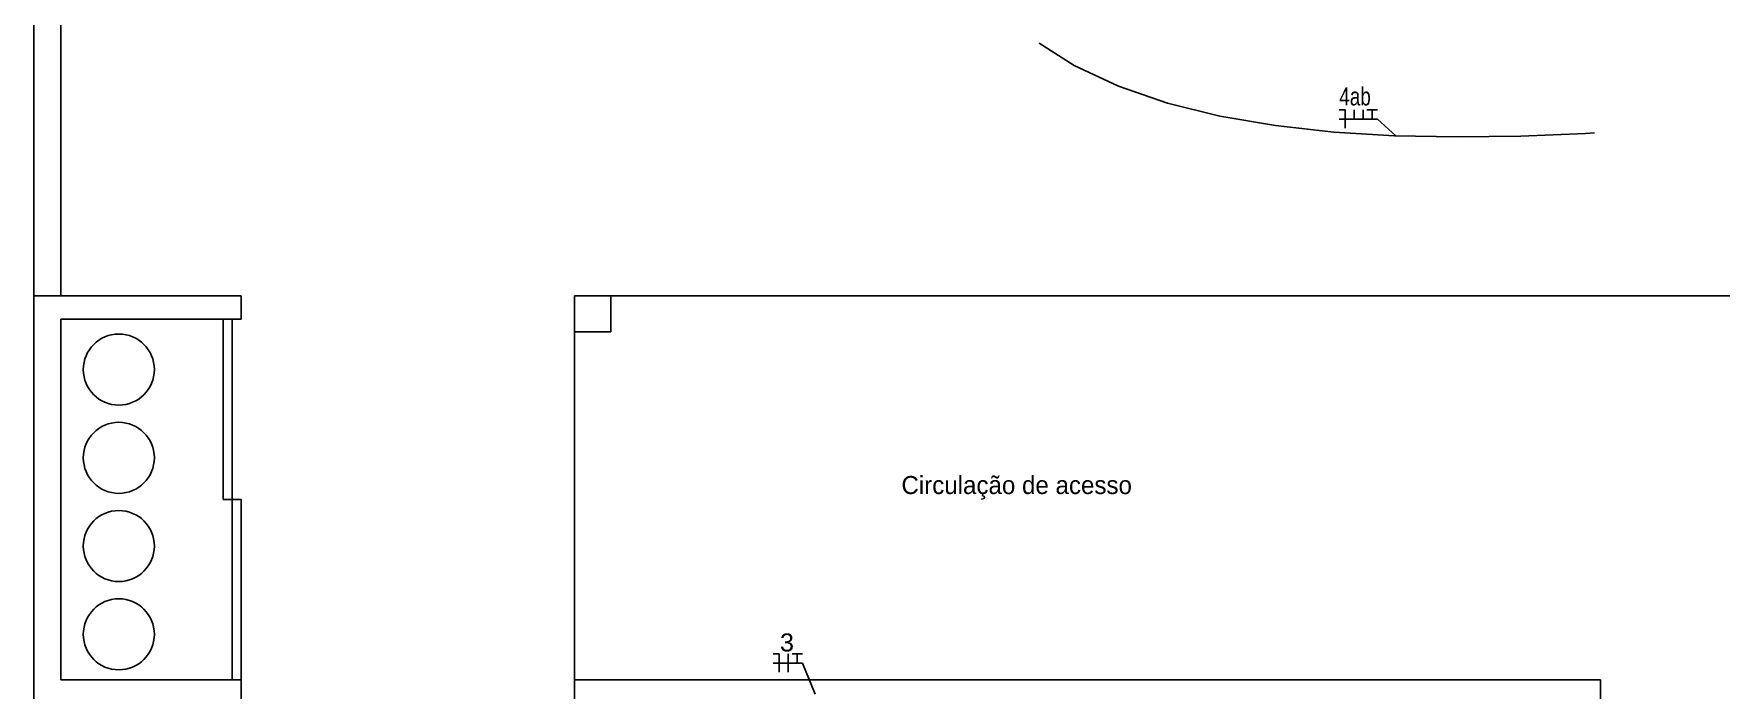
# Model space of a CAD drawing. Header units: millimetres. Extents: x 412 to 646, y 331 to 411.
# Drawn here: x 437.74 to 447.1, y 379.78 to 383.42 of the extents above; entities that cross this region are included whole.
import ezdxf
from ezdxf.enums import TextEntityAlignment as Align

# ---------------------------------------------------------------- set-up
doc = ezdxf.new("R2010")
doc.units = ezdxf.units.MM
doc.linetypes.add('HIDDEN2', pattern=[4.7625, 3.175, -1.5875])
for name, color, linetype in [('BASE', 8, 'Continuous'), ('Chamada', 4, 'Continuous'), ('Elétrico', 5, 'Continuous'), ('texto', 7, 'Continuous'), ('Texto - Elétrica', 3, 'Continuous')]:
    doc.layers.add(name, color=color, linetype=linetype)
doc.styles.add('ARIAL', font='arial.ttf')

msp = doc.modelspace()

# ---------------------------------------------------------------- linework, layer by layer
at = {"layer": 'BASE'}
for p, q in [((437.739934, 381.970225), (437.739934, 399.636355)), ((437.889934, 381.970225), (437.889934, 399.636355)), ((437.739934, 379.710215), (437.739934, 381.970225)), ((437.739934, 379.710215), (437.739934, 381.970225)), ((437.739934, 381.970225), (438.889934, 381.970225)), ((438.889934, 381.840225), (438.889934, 381.970225)), ((440.739934, 379.84022), (440.739934, 381.970225)), ((450.869914, 381.970225), (440.739934, 381.970225)), ((437.889934, 379.840225), (437.889934, 381.840225)), ((437.889934, 381.840225), (438.889934, 381.840225)), ((437.889934, 379.840225), (438.889934, 379.840225)), ((438.889934, 379.710215), (438.889934, 379.840225)), ((440.739934, 379.84022), (446.429973, 379.84022)), ((440.739934, 379.19022), (440.739934, 379.84022)), ((446.429973, 379.660215), (446.429973, 379.84022))]:
    msp.add_line(p, q, dxfattribs=at)
for points in [[(440.739934, 381.970225), (440.739934, 381.770225), (440.939934, 381.770225), (440.939934, 381.970225), (440.739934, 381.970225)], [(438.789934, 380.840225), (438.839934, 380.840225), (438.839934, 381.840225), (438.789934, 381.840225)], [(438.839934, 379.840225), (438.889934, 379.840225), (438.889934, 380.840225), (438.839934, 380.840225)]]:
    msp.add_lwpolyline(points, close=True, dxfattribs=at)
for centre in [(438.211815, 381.560653), (438.211815, 381.071153), (438.211815, 380.581653), (438.211815, 380.092153)]:
    msp.add_circle(centre, 0.19703, dxfattribs=at)
at = {"layer": 'Chamada', "linetype": 'Continuous'}
for p, q in [((444.980467, 382.950348), (445.192961, 382.950348)), ((441.841744, 379.933041), (442.004238, 379.933041))]:
    msp.add_line(p, q, dxfattribs=at)
at = {"layer": 'Chamada'}
for p, q in [((445.192961, 382.950348), (445.294846, 382.857604)), ((442.004238, 379.933041), (442.073646, 379.760004))]:
    msp.add_line(p, q, dxfattribs=at)
at = {"layer": 'Elétrico', "linetype": 'Continuous'}
for p, q in [((445.013797, 383.000348), (444.980467, 383.000348)), ((445.013797, 382.900348), (445.013797, 383.000348)), ((445.063797, 382.950348), (445.063797, 383.000348)), ((445.113797, 382.950348), (445.113797, 383.000348)), ((445.192961, 383.000348), (445.134634, 383.000348)), ((445.163797, 382.950348), (445.163797, 383.000348)), ((441.875074, 379.983041), (441.841744, 379.983041)), ((441.875074, 379.883041), (441.875074, 379.983041)), ((441.925074, 379.883041), (441.925074, 379.983041)), ((442.004238, 379.983041), (441.945911, 379.983041)), ((441.975074, 379.933041), (441.975074, 379.983041))]:
    msp.add_line(p, q, dxfattribs=at)
at = {"layer": 'Elétrico', "linetype": 'HIDDEN2'}
msp.add_spline([(450.969914, 377.710215), (451.169359, 378.999327), (451.233548, 381.836329), (450.769858, 382.50516), (447.424526, 382.953655), (442.811249, 383.976669), (442.311312, 385.920521), (441.826876, 386.610223)], degree=3, dxfattribs=at)

# ---------------------------------------------------------------- texts
at = {"layer": 'texto'}
msp.add_text('Circulação de acesso', height=0.1, dxfattribs=at).set_placement((443.191973, 380.84022), align=Align.BOTTOM_CENTER)
at = {"layer": 'Texto - Elétrica', "linetype": 'Continuous', "style": 'ARIAL', "width": 0.75}
msp.add_text('4ab', height=0.1, dxfattribs=at).set_placement((444.981277, 383.025533))
at = {"layer": 'Texto - Elétrica', "linetype": 'Continuous', "style": 'ARIAL'}
msp.add_text('3', height=0.1, dxfattribs=at).set_placement((441.878998, 379.997003))

doc.saveas('drawing.dxf')
